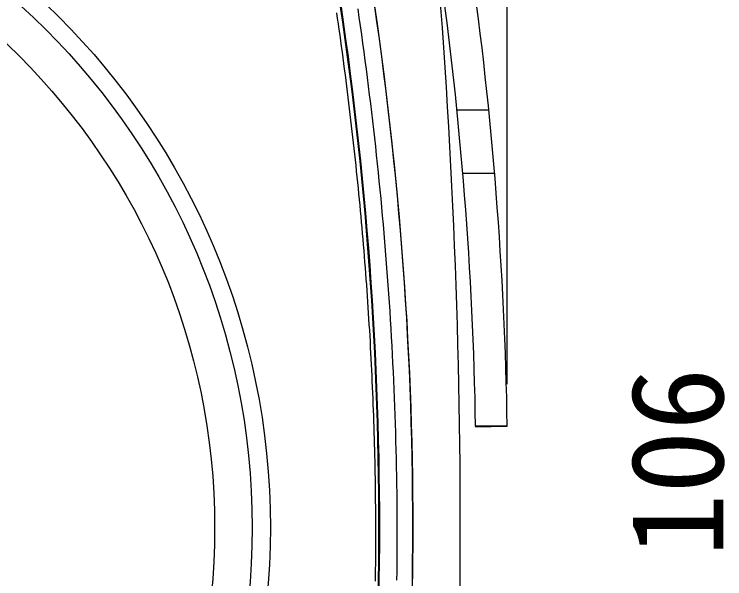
# Model space of a CAD drawing. Units: millimetres on the paper. Extents: x -139 to 141, y -98 to 91.
# Drawn here: x -95.82 to -78.99, y -4.3 to 9.08 of the extents above; entities that cross this region are included whole.
import ezdxf
from ezdxf.enums import TextEntityAlignment as Align

# ---------------------------------------------------------------- set-up
doc = ezdxf.new("R2010")
doc.units = ezdxf.units.MM
doc.layers.add('0-2_外形線', color=4, linetype='Continuous')
doc.layers.add('0-8_寸法線', color=4, linetype='Continuous')
doc.styles.add('ＭＳ ゴシック', font='')
doc.styles.get('ＭＳ ゴシック').set_extended_font_data('MS Gothic')

msp = doc.modelspace()

# ---------------------------------------------------------------- linework, layer by layer
at = {"layer": '0-2_外形線'}
for p, q in [((-85.334, 6.814), (-84.58, 6.814)), ((-85.195, 5.314), (-84.442, 5.314)), ((-84.892, -0.686), (-84.891, -0.698)), ((-84.141, -0.686), (-84.892, -0.686)), ((-84.891, -0.698), (-84.141, -0.686))]:
    msp.add_line(p, q, dxfattribs=at)
for points in [[(-87.287, 9.267), (-87.227, 8.848), (-87.17, 8.43), (-87.114, 8.012), (-87.061, 7.594), (-87.009, 7.177), (-86.96, 6.76), (-86.912, 6.344), (-86.867, 5.929), (-86.824, 5.514), (-86.782, 5.099), (-86.743, 4.685), (-86.706, 4.272), (-86.67, 3.859), (-86.637, 3.446), (-86.606, 3.034), (-86.577, 2.622), (-86.549, 2.211), (-86.524, 1.801), (-86.501, 1.391), (-86.48, 0.981), (-86.461, 0.572), (-86.443, 0.164), (-86.428, -0.244), (-86.415, -0.651), (-86.404, -1.057), (-86.395, -1.463), (-86.388, -1.869), (-86.383, -2.275), (-86.38, -2.68), (-86.379, -3.086), (-86.38, -3.491), (-86.383, -3.897), (-86.388, -4.302)], [(-88.03, 8.045), (-88.048, 8.179), (-88.066, 8.313), (-88.085, 8.447), (-88.103, 8.58), (-88.122, 8.714), (-88.142, 8.848), (-88.161, 8.982), (-88.18, 9.116)], [(-87.685, 9.209), (-87.655, 9.005), (-87.626, 8.801), (-87.597, 8.598), (-87.569, 8.394), (-87.541, 8.19), (-87.514, 7.986), (-87.487, 7.781), (-87.461, 7.577), (-87.435, 7.373), (-87.409, 7.169), (-87.384, 6.964), (-87.36, 6.76), (-87.335, 6.555), (-87.312, 6.351), (-87.289, 6.146), (-87.266, 5.942), (-87.244, 5.737), (-87.222, 5.532), (-87.201, 5.327), (-87.18, 5.122), (-87.16, 4.918), (-87.14, 4.713), (-87.121, 4.508), (-87.102, 4.303), (-87.084, 4.098), (-87.066, 3.892), (-87.048, 3.687), (-87.031, 3.482), (-87.015, 3.277), (-86.999, 3.072), (-86.984, 2.866), (-86.969, 2.661), (-86.954, 2.455), (-86.94, 2.25), (-86.927, 2.045)], [(-87.482, 2.802), (-87.492, 2.937), (-87.503, 3.072), (-87.513, 3.207), (-87.524, 3.341), (-87.535, 3.476), (-87.546, 3.611), (-87.557, 3.746), (-87.569, 3.88), (-87.581, 4.015), (-87.592, 4.15), (-87.605, 4.284), (-87.617, 4.419), (-87.63, 4.553), (-87.643, 4.688), (-87.656, 4.822), (-87.669, 4.957), (-87.682, 5.091), (-87.696, 5.226), (-87.71, 5.36), (-87.724, 5.495), (-87.738, 5.629), (-87.753, 5.764), (-87.767, 5.898), (-87.782, 6.032), (-87.797, 6.167), (-87.813, 6.301), (-87.828, 6.435), (-87.844, 6.57), (-87.86, 6.704), (-87.876, 6.838), (-87.892, 6.972), (-87.909, 7.106), (-87.925, 7.241), (-87.942, 7.375), (-87.959, 7.509), (-87.977, 7.643), (-87.994, 7.777), (-88.012, 7.911), (-88.03, 8.045)], [(-87.259, -2.464), (-87.261, -2.329), (-87.262, -2.194), (-87.264, -2.058), (-87.266, -1.923), (-87.269, -1.788), (-87.272, -1.653), (-87.274, -1.518), (-87.277, -1.383), (-87.281, -1.248), (-87.284, -1.112), (-87.288, -0.977), (-87.292, -0.842), (-87.296, -0.707), (-87.301, -0.572), (-87.305, -0.437), (-87.31, -0.302), (-87.315, -0.167), (-87.32, -0.032), (-87.326, 0.103), (-87.332, 0.239), (-87.338, 0.374), (-87.344, 0.509), (-87.35, 0.644), (-87.357, 0.779), (-87.364, 0.914), (-87.371, 1.049), (-87.378, 1.184), (-87.385, 1.319), (-87.393, 1.454), (-87.401, 1.588), (-87.409, 1.723), (-87.418, 1.858), (-87.426, 1.993), (-87.435, 2.128), (-87.444, 2.263), (-87.453, 2.398), (-87.463, 2.533), (-87.472, 2.667), (-87.482, 2.802)], [(-86.927, 2.045), (-86.914, 1.839), (-86.901, 1.634), (-86.889, 1.428), (-86.878, 1.222), (-86.867, 1.017), (-86.857, 0.811), (-86.847, 0.606), (-86.837, 0.4), (-86.828, 0.194), (-86.82, -0.012), (-86.812, -0.217), (-86.805, -0.423), (-86.798, -0.629), (-86.791, -0.835), (-86.786, -1.04), (-86.78, -1.246), (-86.775, -1.452), (-86.771, -1.658), (-86.767, -1.864), (-86.764, -2.07), (-86.761, -2.276), (-86.759, -2.481), (-86.757, -2.687), (-86.756, -2.893), (-86.755, -3.099), (-86.755, -3.305), (-86.756, -3.511), (-86.757, -3.717), (-86.758, -3.923), (-86.76, -4.129), (-86.762, -4.335)], [(-87.262, -4.356), (-87.26, -4.221), (-87.259, -4.086), (-87.258, -3.951), (-87.257, -3.816), (-87.256, -3.68), (-87.255, -3.545), (-87.255, -3.41), (-87.255, -3.275), (-87.255, -3.14), (-87.255, -3.005), (-87.256, -2.869), (-87.257, -2.734), (-87.258, -2.599), (-87.259, -2.464)]]:
    msp.add_lwpolyline(points, dxfattribs=at)
for radius in [17.125, 16.695, 15.805]:
    msp.add_circle((-106.879, -3.086), radius, dxfattribs=at)
for centre, radius, start, end in [((-250.254, -3.086), 165, 354.31874, 4.77), ((-174.129, -2.186), 90, 0.95497, 8.00027), ((-171.379, -3.086), 84.199, 350.9718, 9.0282), ((-171.379, -3.086), 84.216, 350.9717, 9.0283), ((-171.379, -3.086), 85, 351.0503, 8.9497), ((-174.129, -2.186), 89.25, 0.963, 8.00027)]:
    msp.add_arc(centre, radius, start, end, dxfattribs=at)
at = {"layer": '0-8_寸法線'}
msp.add_line((-84.141, 0.314), (-84.141, 39.57), dxfattribs=at)

# ---------------------------------------------------------------- texts
at = {"layer": '0-2_外形線', "style": 'ＭＳ ゴシック'}
msp.add_text('106', height=2.199, rotation=90, dxfattribs=at).set_placement((-78.365, -3.782), align=Align.BOTTOM_LEFT)

doc.saveas('drawing.dxf')
